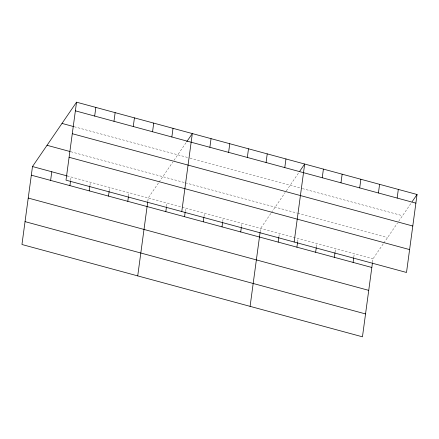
<?xml version="1.0" encoding="UTF-8"?>
<svg xmlns="http://www.w3.org/2000/svg" width="439" height="439" viewBox="0 0 439 439"><rect width="100%" height="100%" fill="white"/><g stroke="black" fill="none" stroke-linecap="round" stroke-linejoin="round"><path stroke-width="0.33" stroke-dasharray="2.19 1.65" d="M70.635 180.314L71.085 176.994M89.929 185.549L90.379 182.223M109.223 190.778L109.673 187.453M128.517 196.008L128.967 192.683M147.817 201.238L148.261 197.912L158.704 182.668M166.54 206.319L166.99 202.994M185.269 211.395L185.719 208.07M203.998 216.471L204.448 213.145M222.727 221.547L223.177 218.221M241.45 226.623L241.9 223.297M260.179 231.699L260.629 228.379L271.066 213.129M278.908 236.78L279.358 233.455M297.637 241.856L298.086 238.531M316.365 246.932L316.81 243.607M335.089 252.008L335.539 248.683M353.818 257.084L354.268 253.758M372.546 262.165L372.996 258.84L383.434 243.596M159.072 182.125L172.785 162.095M173.937 160.411L186.356 142.28M271.439 212.586L285.152 192.556M286.305 190.877L299.837 171.111M383.807 243.047L397.52 223.017M398.672 221.338L411.831 202.116M74.229 126.734L189.407 157.952M190.049 158.128L301.769 188.419M302.416 188.589L402.514 215.725M70.827 151.746L184.759 182.635M185.406 182.811L297.126 213.096M297.768 213.272L387.533 237.603M67.222 175.946L372.996 258.84"/><path stroke-width="0.66" d="M76.545 102.183L66.004 180.16L406.509 272.471L417.05 194.493L76.545 102.183L32.491 166.529L21.95 244.507L362.455 336.817L372.453 262.829M50.617 180.407L51.786 171.759M69.916 185.637L70.542 180.983M94.676 116.061L95.845 107.418M89.21 190.866L89.841 186.213M113.97 121.29L115.139 112.647M108.504 196.096L109.135 191.442M133.264 126.52L134.433 117.877M127.798 201.331L128.429 196.672M152.558 131.755L153.727 123.107M137.72 275.89L147.723 201.907M171.852 136.984L173.021 128.336M165.821 211.636L166.452 206.983M181.773 211.549L192.32 133.571L186.729 141.737M184.55 216.712L185.181 212.059M209.875 147.29L211.044 138.647M203.279 221.788L203.905 217.135M228.604 152.366L229.773 143.723M222.008 226.87L222.633 222.211M247.333 157.447L248.501 148.799M240.731 231.946L241.362 227.287M266.061 162.523L267.23 153.875M250.087 306.356L260.091 232.368M284.79 167.599L285.959 158.956M278.189 242.098L278.82 237.444M294.141 242.01L304.682 164.032L299.837 171.111M296.918 247.173L297.543 242.52M322.242 177.751L323.411 169.108M315.641 252.249L316.272 247.596M340.971 182.833L342.14 174.184M334.37 257.331L335.001 252.672M359.7 187.908L360.869 179.26M353.099 262.407L353.73 257.753M378.423 192.984L379.592 184.342M397.152 198.06L398.321 189.418M412.205 201.572L417.05 194.493M75.376 110.831L415.881 203.136M62.009 123.419L73.587 126.558M72.287 133.708L412.786 226.019M47.033 145.298L70.185 151.57M69.099 157.283L409.598 249.593M32.491 166.529L67.222 175.946M31.323 175.172L371.828 267.483M28.233 198.055L368.733 290.36M25.045 221.629L365.544 313.934"/></g></svg>
